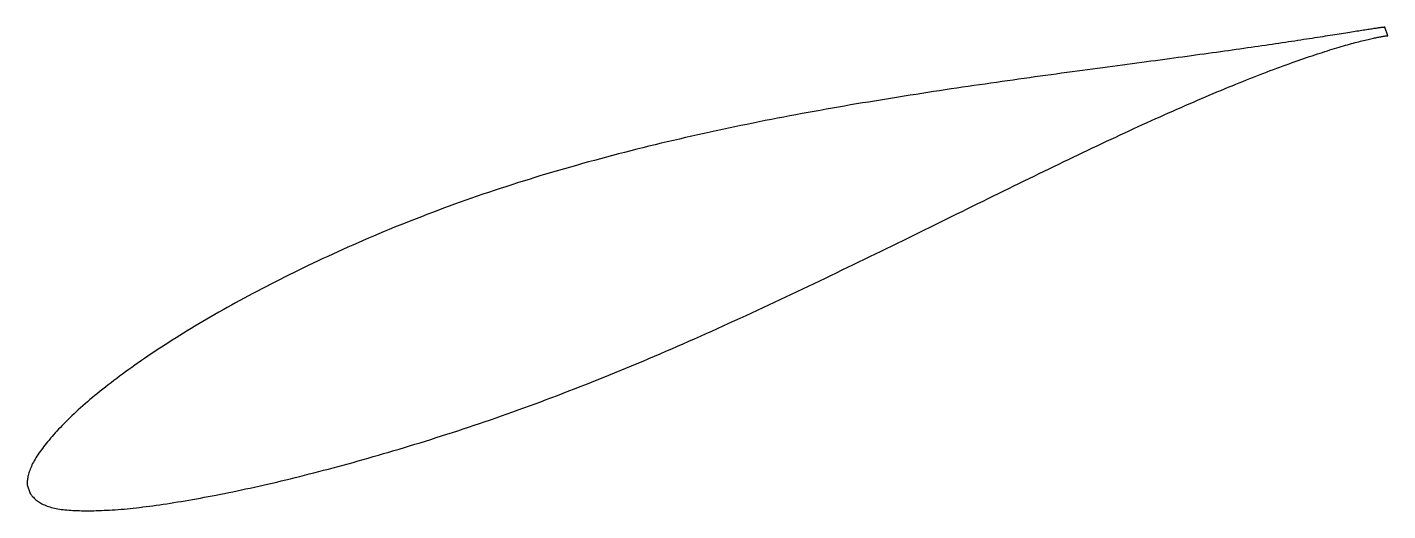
# Model space of a CAD drawing. Header units: metres. Extents: x -45 to 92, y -17 to 31.
import ezdxf

# ---------------------------------------------------------------- set-up
doc = ezdxf.new("R2010")
doc.units = ezdxf.units.M

msp = doc.modelspace()

# ---------------------------------------------------------------- linework, layer by layer
msp.add_lwpolyline([(91.5, 31.47), (91.5, 31.47), (91.49, 31.47), (91.47, 31.47), (91.45, 31.47), (91.43, 31.47), (91.4, 31.46), (91.36, 31.46), (91.32, 31.46), (91.27, 31.45), (91.22, 31.44), (91.16, 31.44), (91.1, 31.43), (91.03, 31.42), (90.95, 31.41), (90.87, 31.4), (90.79, 31.38), (90.7, 31.37), (90.6, 31.36), (90.5, 31.34), (90.39, 31.33), (90.28, 31.31), (90.16, 31.29), (90.04, 31.27), (89.91, 31.25), (89.77, 31.23), (89.63, 31.21), (89.49, 31.19), (89.34, 31.16), (89.18, 31.14), (89.02, 31.11), (88.86, 31.09), (88.68, 31.06), (88.51, 31.03), (88.33, 31), (88.14, 30.97), (87.95, 30.94), (87.75, 30.91), (87.55, 30.88), (87.34, 30.85), (87.12, 30.81), (86.9, 30.78), (86.68, 30.74), (86.45, 30.71), (86.22, 30.67), (85.98, 30.63), (85.73, 30.59), (85.49, 30.56), (85.23, 30.52), (84.97, 30.48), (84.71, 30.43), (84.44, 30.39), (84.16, 30.35), (83.88, 30.31), (83.6, 30.26), (83.31, 30.22), (83.01, 30.17), (82.71, 30.13), (82.41, 30.08), (82.1, 30.04), (81.79, 29.99), (81.47, 29.94), (81.14, 29.89), (80.81, 29.84), (80.48, 29.79), (80.14, 29.74), (79.8, 29.69), (79.45, 29.64), (79.1, 29.59), (78.74, 29.54), (78.38, 29.49), (78.01, 29.44), (77.64, 29.38), (77.27, 29.33), (76.89, 29.27), (76.5, 29.22), (76.11, 29.16), (75.72, 29.11), (75.32, 29.05), (74.92, 29), (74.52, 28.94), (74.11, 28.88), (73.69, 28.83), (73.27, 28.77), (72.85, 28.71), (72.42, 28.65), (71.99, 28.59), (71.55, 28.53), (71.11, 28.47), (70.67, 28.41), (70.22, 28.35), (69.77, 28.29), (69.31, 28.23), (68.85, 28.16), (68.39, 28.1), (67.92, 28.04), (67.45, 27.97), (66.98, 27.91), (66.5, 27.85), (66.02, 27.78), (65.53, 27.72), (65.04, 27.65), (64.55, 27.58), (64.05, 27.52), (63.55, 27.45), (63.05, 27.38), (62.54, 27.31), (62.03, 27.25), (61.52, 27.18), (61, 27.11), (60.48, 27.04), (59.96, 26.97), (59.43, 26.9), (58.9, 26.83), (58.37, 26.75), (57.84, 26.68), (57.3, 26.61), (56.76, 26.53), (56.21, 26.46), (55.67, 26.38), (55.12, 26.31), (54.57, 26.23), (54.01, 26.15), (53.46, 26.07), (52.9, 25.99), (52.33, 25.92), (51.77, 25.84), (51.2, 25.75), (50.63, 25.67), (50.06, 25.59), (49.49, 25.51), (48.91, 25.42), (48.33, 25.34), (47.76, 25.25), (47.17, 25.16), (46.59, 25.08), (46, 24.99), (45.42, 24.9), (44.83, 24.81), (44.23, 24.71), (43.64, 24.62), (43.05, 24.53), (42.45, 24.43), (41.85, 24.34), (41.25, 24.24), (40.65, 24.14), (40.05, 24.04), (39.45, 23.94), (38.84, 23.84), (38.24, 23.74), (37.63, 23.64), (37.02, 23.53), (36.41, 23.43), (35.8, 23.32), (35.19, 23.21), (34.58, 23.1), (33.97, 22.99), (33.35, 22.88), (32.74, 22.77), (32.12, 22.65), (31.51, 22.53), (30.89, 22.42), (30.28, 22.3), (29.66, 22.18), (29.04, 22.06), (28.42, 21.93), (27.81, 21.81), (27.19, 21.68), (26.57, 21.56), (25.95, 21.43), (25.33, 21.3), (24.71, 21.17), (24.09, 21.04), (23.48, 20.9), (22.86, 20.77), (22.24, 20.63), (21.62, 20.49), (21, 20.35), (20.39, 20.21), (19.77, 20.07), (19.15, 19.92), (18.54, 19.78), (17.92, 19.63), (17.31, 19.48), (16.69, 19.33), (16.08, 19.18), (15.47, 19.02), (14.86, 18.87), (14.24, 18.71), (13.63, 18.55), (13.03, 18.39), (12.42, 18.23), (11.81, 18.06), (11.21, 17.9), (10.6, 17.73), (10, 17.56), (9.4, 17.39), (8.8, 17.22), (8.2, 17.05), (7.6, 16.87), (7.01, 16.7), (6.41, 16.52), (5.82, 16.34), (5.23, 16.15), (4.64, 15.97), (4.05, 15.79), (3.47, 15.6), (2.88, 15.41), (2.3, 15.22), (1.72, 15.03), (1.14, 14.83), (0.57, 14.64), (-0.01, 14.44), (-0.58, 14.25), (-1.15, 14.05), (-1.72, 13.84), (-2.28, 13.64), (-2.84, 13.44), (-3.4, 13.23), (-3.96, 13.02), (-4.52, 12.81), (-5.07, 12.6), (-5.62, 12.39), (-6.17, 12.18), (-6.71, 11.97), (-7.26, 11.75), (-7.8, 11.53), (-8.33, 11.32), (-8.87, 11.1), (-9.4, 10.88), (-9.93, 10.65), (-10.46, 10.43), (-10.98, 10.21), (-11.5, 9.98), (-12.02, 9.76), (-12.53, 9.53), (-13.04, 9.31), (-13.55, 9.08), (-14.06, 8.85), (-14.56, 8.62), (-15.06, 8.39), (-15.56, 8.16), (-16.05, 7.93), (-16.54, 7.7), (-17.03, 7.47), (-17.51, 7.24), (-17.99, 7), (-18.47, 6.77), (-18.95, 6.54), (-19.42, 6.3), (-19.88, 6.07), (-20.35, 5.83), (-20.81, 5.6), (-21.26, 5.36), (-21.72, 5.13), (-22.17, 4.89), (-22.61, 4.66), (-23.06, 4.42), (-23.49, 4.19), (-23.93, 3.95), (-24.36, 3.71), (-24.79, 3.48), (-25.21, 3.24), (-25.63, 3), (-26.05, 2.77), (-26.46, 2.53), (-26.87, 2.3), (-27.27, 2.06), (-27.67, 1.82), (-28.07, 1.59), (-28.46, 1.36), (-28.85, 1.12), (-29.24, 0.89), (-29.62, 0.65), (-29.99, 0.42), (-30.37, 0.19), (-30.74, -0.05), (-31.1, -0.28), (-31.46, -0.51), (-31.82, -0.74), (-32.17, -0.97), (-32.51, -1.2), (-32.86, -1.43), (-33.2, -1.66), (-33.53, -1.89), (-33.86, -2.11), (-34.19, -2.34), (-34.51, -2.57), (-34.83, -2.79), (-35.14, -3.01), (-35.45, -3.24), (-35.75, -3.46), (-36.05, -3.68), (-36.35, -3.9), (-36.64, -4.12), (-36.92, -4.34), (-37.2, -4.55), (-37.48, -4.77), (-37.75, -4.98), (-38.02, -5.2), (-38.28, -5.41), (-38.54, -5.62), (-38.79, -5.83), (-39.04, -6.04), (-39.29, -6.25), (-39.53, -6.46), (-39.76, -6.66), (-39.99, -6.87), (-40.22, -7.07), (-40.44, -7.27), (-40.65, -7.47), (-40.86, -7.67), (-41.07, -7.87), (-41.27, -8.07), (-41.47, -8.26), (-41.66, -8.46), (-41.85, -8.65), (-42.03, -8.84), (-42.21, -9.02), (-42.38, -9.21), (-42.55, -9.39), (-42.71, -9.58), (-42.87, -9.76), (-43.02, -9.93), (-43.17, -10.11), (-43.31, -10.28), (-43.45, -10.45), (-43.59, -10.62), (-43.72, -10.79), (-43.84, -10.95), (-43.96, -11.12), (-44.08, -11.28), (-44.19, -11.43), (-44.29, -11.59), (-44.39, -11.74), (-44.49, -11.9), (-44.58, -12.05), (-44.66, -12.19), (-44.74, -12.34), (-44.82, -12.48), (-44.89, -12.62), (-44.95, -12.76), (-45.01, -12.9), (-45.07, -13.03), (-45.12, -13.17), (-45.17, -13.3), (-45.21, -13.42), (-45.24, -13.55), (-45.27, -13.67), (-45.3, -13.79), (-45.32, -13.9), (-45.34, -14.01), (-45.35, -14.12), (-45.36, -14.22), (-45.37, -14.31), (-45.37, -14.4), (-45.37, -14.48), (-45.37, -14.54), (-45.36, -14.59), (-45.36, -14.63), (-45.07, -15.5), (-45.06, -15.51), (-45.05, -15.52), (-45.02, -15.55), (-44.99, -15.6), (-44.94, -15.66), (-44.89, -15.73), (-44.82, -15.8), (-44.75, -15.88), (-44.68, -15.96), (-44.59, -16.04), (-44.51, -16.12), (-44.41, -16.19), (-44.32, -16.27), (-44.21, -16.34), (-44.11, -16.41), (-43.99, -16.47), (-43.88, -16.53), (-43.76, -16.59), (-43.63, -16.65), (-43.5, -16.7), (-43.36, -16.76), (-43.22, -16.8), (-43.08, -16.85), (-42.93, -16.89), (-42.77, -16.93), (-42.61, -16.97), (-42.45, -17), (-42.28, -17.03), (-42.11, -17.06), (-41.93, -17.09), (-41.74, -17.11), (-41.56, -17.13), (-41.36, -17.15), (-41.17, -17.17), (-40.96, -17.19), (-40.76, -17.2), (-40.54, -17.21), (-40.33, -17.22), (-40.11, -17.22), (-39.88, -17.23), (-39.65, -17.23), (-39.41, -17.23), (-39.17, -17.23), (-38.92, -17.23), (-38.67, -17.23), (-38.42, -17.22), (-38.16, -17.21), (-37.89, -17.2), (-37.62, -17.19), (-37.35, -17.18), (-37.07, -17.16), (-36.79, -17.15), (-36.5, -17.13), (-36.21, -17.11), (-35.91, -17.08), (-35.61, -17.06), (-35.3, -17.03), (-34.99, -17), (-34.68, -16.96), (-34.36, -16.93), (-34.04, -16.89), (-33.71, -16.85), (-33.38, -16.81), (-33.04, -16.77), (-32.7, -16.73), (-32.36, -16.68), (-32.01, -16.63), (-31.66, -16.58), (-31.3, -16.53), (-30.94, -16.47), (-30.58, -16.41), (-30.21, -16.35), (-29.84, -16.29), (-29.46, -16.23), (-29.08, -16.16), (-28.69, -16.1), (-28.31, -16.03), (-27.91, -15.96), (-27.52, -15.88), (-27.12, -15.81), (-26.71, -15.73), (-26.31, -15.65), (-25.89, -15.57), (-25.48, -15.49), (-25.06, -15.4), (-24.64, -15.32), (-24.21, -15.23), (-23.78, -15.14), (-23.35, -15.04), (-22.91, -14.95), (-22.47, -14.85), (-22.03, -14.75), (-21.58, -14.65), (-21.13, -14.55), (-20.68, -14.44), (-20.22, -14.34), (-19.76, -14.23), (-19.3, -14.12), (-18.84, -14.01), (-18.37, -13.89), (-17.9, -13.77), (-17.42, -13.66), (-16.94, -13.53), (-16.46, -13.41), (-15.98, -13.29), (-15.49, -13.16), (-15, -13.03), (-14.51, -12.9), (-14.01, -12.77), (-13.52, -12.63), (-13.02, -12.5), (-12.51, -12.36), (-12.01, -12.22), (-11.5, -12.07), (-10.99, -11.93), (-10.48, -11.78), (-9.96, -11.64), (-9.44, -11.48), (-8.92, -11.33), (-8.4, -11.18), (-7.87, -11.02), (-7.35, -10.86), (-6.82, -10.7), (-6.29, -10.54), (-5.75, -10.38), (-5.22, -10.21), (-4.68, -10.04), (-4.14, -9.87), (-3.6, -9.7), (-3.06, -9.53), (-2.51, -9.35), (-1.97, -9.17), (-1.42, -8.99), (-0.87, -8.81), (-0.32, -8.62), (0.23, -8.44), (0.79, -8.25), (1.34, -8.06), (1.9, -7.87), (2.46, -7.67), (3.02, -7.47), (3.58, -7.28), (4.14, -7.07), (4.7, -6.87), (5.27, -6.67), (5.83, -6.46), (6.4, -6.25), (6.96, -6.04), (7.53, -5.82), (8.1, -5.61), (8.67, -5.39), (9.24, -5.17), (9.81, -4.95), (10.38, -4.73), (10.96, -4.5), (11.53, -4.27), (12.1, -4.04), (12.68, -3.81), (13.25, -3.58), (13.83, -3.35), (14.4, -3.11), (14.98, -2.87), (15.56, -2.63), (16.13, -2.39), (16.71, -2.15), (17.29, -1.9), (17.86, -1.66), (18.44, -1.41), (19.02, -1.16), (19.6, -0.91), (20.18, -0.66), (20.75, -0.41), (21.33, -0.15), (21.91, 0.1), (22.49, 0.36), (23.06, 0.61), (23.64, 0.87), (24.22, 1.13), (24.8, 1.39), (25.37, 1.65), (25.95, 1.92), (26.52, 2.18), (27.1, 2.44), (27.67, 2.71), (28.25, 2.97), (28.82, 3.24), (29.4, 3.51), (29.97, 3.77), (30.54, 4.04), (31.12, 4.31), (31.69, 4.58), (32.26, 4.85), (32.83, 5.12), (33.4, 5.39), (33.96, 5.66), (34.53, 5.93), (35.1, 6.2), (35.66, 6.47), (36.23, 6.74), (36.79, 7.02), (37.36, 7.29), (37.92, 7.56), (38.48, 7.83), (39.04, 8.1), (39.59, 8.37), (40.15, 8.64), (40.71, 8.91), (41.26, 9.18), (41.82, 9.45), (42.37, 9.72), (42.92, 9.99), (43.47, 10.26), (44.01, 10.53), (44.56, 10.8), (45.1, 11.07), (45.65, 11.34), (46.19, 11.6), (46.73, 11.87), (47.27, 12.13), (47.8, 12.4), (48.34, 12.66), (48.87, 12.92), (49.4, 13.18), (49.93, 13.44), (50.46, 13.7), (50.99, 13.96), (51.51, 14.22), (52.03, 14.48), (52.55, 14.73), (53.07, 14.99), (53.59, 15.24), (54.1, 15.49), (54.61, 15.74), (55.12, 15.99), (55.63, 16.24), (56.13, 16.48), (56.64, 16.73), (57.14, 16.97), (57.64, 17.21), (58.13, 17.45), (58.63, 17.69), (59.12, 17.93), (59.61, 18.16), (60.09, 18.4), (60.58, 18.63), (61.06, 18.86), (61.54, 19.08), (62.02, 19.31), (62.49, 19.54), (62.96, 19.76), (63.43, 19.98), (63.9, 20.2), (64.36, 20.41), (64.82, 20.63), (65.28, 20.84), (65.73, 21.05), (66.18, 21.26), (66.63, 21.46), (67.08, 21.67), (67.52, 21.87), (67.96, 22.07), (68.4, 22.27), (68.83, 22.46), (69.26, 22.65), (69.69, 22.85), (70.12, 23.03), (70.54, 23.22), (70.96, 23.4), (71.37, 23.58), (71.78, 23.76), (72.19, 23.94), (72.6, 24.11), (73, 24.29), (73.4, 24.46), (73.79, 24.62), (74.18, 24.79), (74.57, 24.95), (74.95, 25.11), (75.34, 25.27), (75.71, 25.42), (76.09, 25.58), (76.46, 25.73), (76.82, 25.87), (77.19, 26.02), (77.54, 26.16), (77.9, 26.3), (78.25, 26.44), (78.6, 26.58), (78.94, 26.71), (79.28, 26.84), (79.62, 26.97), (79.95, 27.1), (80.28, 27.22), (80.6, 27.34), (80.92, 27.46), (81.24, 27.57), (81.55, 27.69), (81.86, 27.8), (82.16, 27.91), (82.46, 28.01), (82.75, 28.12), (83.04, 28.22), (83.33, 28.32), (83.61, 28.41), (83.89, 28.51), (84.16, 28.6), (84.43, 28.69), (84.7, 28.78), (84.96, 28.86), (85.21, 28.94), (85.46, 29.02), (85.71, 29.1), (85.95, 29.18), (86.19, 29.25), (86.42, 29.32), (86.65, 29.39), (86.88, 29.46), (87.1, 29.52), (87.31, 29.59), (87.52, 29.65), (87.73, 29.71), (87.93, 29.76), (88.12, 29.82), (88.31, 29.87), (88.5, 29.92), (88.68, 29.97), (88.86, 30.01), (89.03, 30.06), (89.19, 30.1), (89.35, 30.14), (89.51, 30.18), (89.66, 30.21), (89.81, 30.25), (89.95, 30.28), (90.09, 30.31), (90.22, 30.34), (90.34, 30.37), (90.46, 30.4), (90.58, 30.42), (90.69, 30.44), (90.8, 30.46), (90.9, 30.48), (90.99, 30.5), (91.08, 30.52), (91.17, 30.53), (91.25, 30.55), (91.32, 30.56), (91.39, 30.57), (91.45, 30.58), (91.51, 30.59), (91.56, 30.59), (91.61, 30.6), (91.65, 30.61), (91.69, 30.61), (91.72, 30.61), (91.75, 30.61), (91.77, 30.62), (91.78, 30.62), (91.79, 30.62), (91.79, 30.62)], close=True)

doc.saveas('drawing.dxf')
